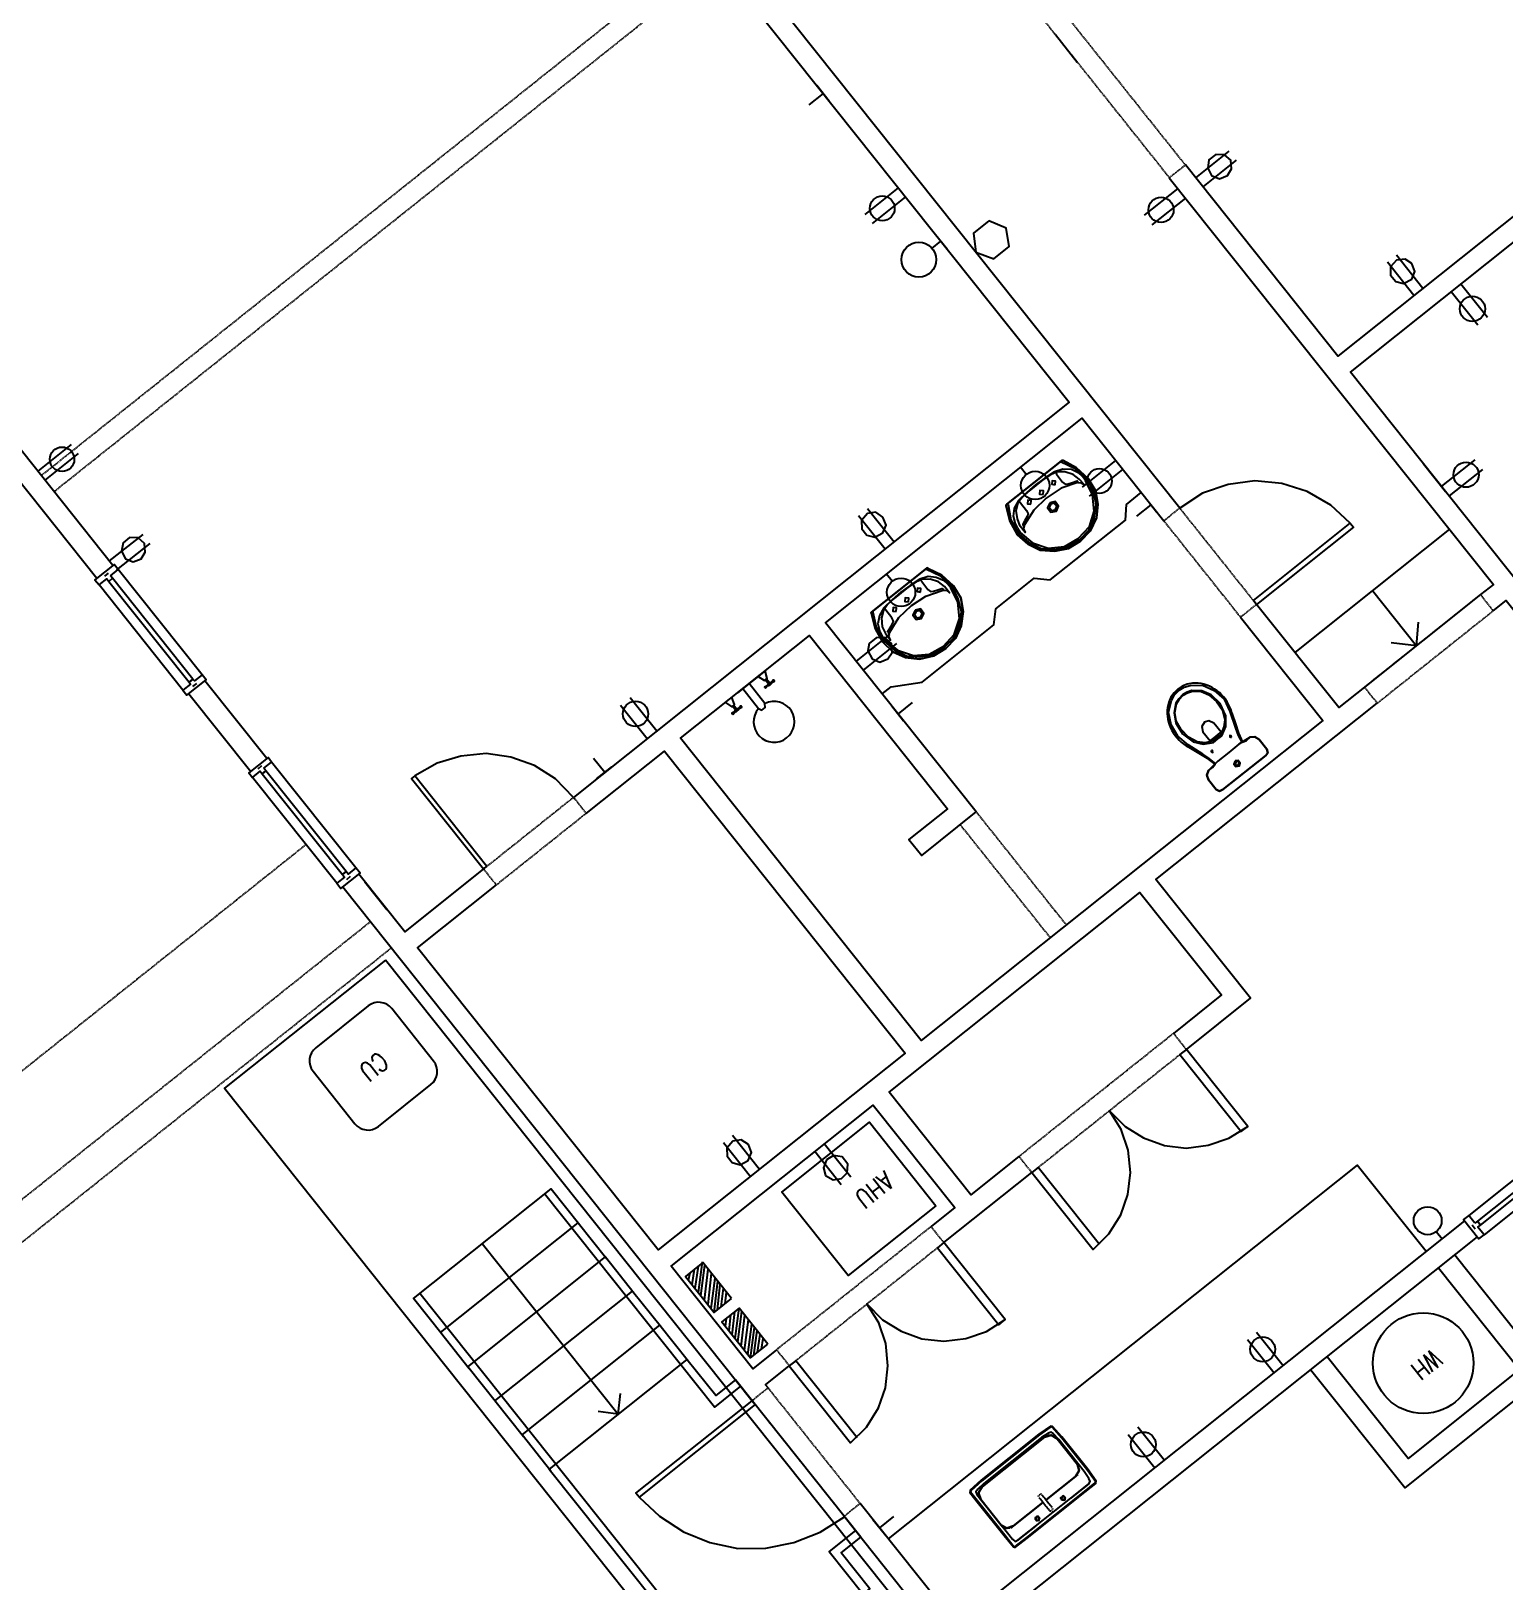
# Model space of a CAD drawing. Header units: inches. Extents: x -625442 to 34963, y -27993 to 66986.
# Drawn here: x -26050 to -25698.6, y 28478.1 to 28847.8 of the extents above; entities that cross this region are included whole.
import ezdxf

# ---------------------------------------------------------------- set-up
doc = ezdxf.new("R2010")
doc.units = ezdxf.units.IN
doc.header["$LTSCALE"] = 0.5
doc.header["$MEASUREMENT"] = 0
doc.linetypes.add('HIDDEN2', pattern=[0.1875, 0.125, -0.0625])
for name, color, linetype in [('0-TEXT', 30, 'Continuous'), ('A-ANNO-TEXT', 30, 'Continuous'), ('P-ABOVE', 201, 'HIDDEN2'), ('P-BELOW-LIGHT', 143, 'Continuous'), ('P-BELOW-MED', 145, 'Continuous'), ('P-CASEWORK', 140, 'Continuous'), ('P-DOOR', 51, 'Continuous'), ('P-FIXTURE', 63, 'Continuous'), ('P-RAILING', 60, 'Continuous'), ('P-WALL', 90, 'Continuous'), ('P-WINDOW', 213, 'Continuous')]:
    doc.layers.add(name, color=color, linetype=linetype)
doc.styles.add('sapa notes', font='romans.shx', dxfattribs={"width": 0.8})

msp = doc.modelspace()

# ---------------------------------------------------------------- linework, layer by layer
at = {"layer": 'A-ANNO-TEXT'}
for points in [[(-25730.00049, 28714.3458), (-25719.51542, 28701.1872), (-25719.01559, 28706.83873)], [(-25719.51542, 28701.1872), (-25725.5638, 28701.87113)], [(-25942.35718, 28558.59743), (-25909.93679, 28517.91034), (-25909.37722, 28522.85902)], [(-25909.93679, 28517.91034), (-25914.73246, 28518.59184)]]:
    msp.add_lwpolyline(points, dxfattribs=at)
at = {"layer": 'P-ABOVE'}
for p, q in [((-25969.00538, 28635.36677), (-26363.17347, 28321.28474)), ((-25964.01995, 28629.11014), (-26358.18804, 28315.02811))]:
    msp.add_line(p, q, dxfattribs=at)
for points in [[(-25889.01114, 28868.06635), (-26047.52633, 28741.75787)], [(-25885.96315, 28864.24118), (-26044.47835, 28737.93269)], [(-25824.51503, 28661.54844), (-25803.05722, 28634.61922)], [(-25828.3402, 28658.50045), (-25806.88239, 28631.57123)], [(-25823.56734, 28465.68169), (-25743.80048, 28365.57551), (-26144.2252, 28046.50806), (-26378.12976, 28340.05465), (-25984.42069, 28653.77092)]]:
    msp.add_lwpolyline(points, dxfattribs=at)
for points in [[(-25811.36972, 28854.1358), (-25778.45148, 28812.82393), (-25774.62631, 28815.87191), (-25807.54454, 28857.18379)], [(-25757.65829, 28711.06907), (-25775.94619, 28734.02011), (-25779.77137, 28730.97213), (-25761.48346, 28708.02109)], [(-25704.21473, 28713.37914), (-25731.90899, 28691.31173), (-25728.861, 28687.48656), (-25701.16675, 28709.55397)], [(-25920.60082, 28665.03473), (-25917.55284, 28661.20955), (-25938.97381, 28644.14084), (-25942.02179, 28647.96601)], [(-25814.31666, 28579.36875), (-25811.26868, 28575.54357), (-25774.39401, 28604.92614), (-25777.44199, 28608.75132)], [(-25872.15329, 28533.28322), (-25869.1053, 28529.45804), (-25832.23063, 28558.84062), (-25835.27862, 28562.66579)], [(-25877.98214, 28521.13401), (-25856.03665, 28493.59276), (-25852.21147, 28496.64074), (-25874.15696, 28524.18199)]]:
    msp.add_lwpolyline(points, close=True, dxfattribs=at)
at = {"layer": 'P-BELOW-LIGHT'}
for points in [[(-25805.63951, 28846.94448), (-25800.39697, 28840.36518)], [(-25864.33583, 28830.19253), (-25860.96968, 28832.87475)], [(-25862.55463, 28834.86384), (-25859.62857, 28831.19168)], [(-25764.23156, 28819.15158), (-25772.18792, 28812.81178)], [(-25762.52469, 28817.00949), (-25770.48105, 28810.66968)], [(-25851.00389, 28804.04293), (-25843.04753, 28810.38273)], [(-25784.33521, 28803.883), (-25776.37885, 28810.22281)], [(-25849.29702, 28801.90083), (-25841.34066, 28808.24064)], [(-25782.50642, 28801.5879), (-25774.55006, 28807.92771)], [(-25834.51317, 28799.67225), (-25831.46519, 28795.84707)], [(-25835.07032, 28795.97629), (-25832.92822, 28797.68316)], [(-25724.28422, 28794.44748), (-25717.94441, 28786.49112)], [(-25726.42631, 28792.74061), (-25720.08651, 28784.78425)], [(-25702.58934, 28779.46444), (-25708.92915, 28787.42081)], [(-25704.88445, 28777.63565), (-25711.22426, 28785.59201)], [(-26040.42341, 28749.16872), (-26048.37977, 28742.82892)], [(-26038.71654, 28747.02663), (-26046.6729, 28740.68682)], [(-25812.62602, 28742.0659), (-25813.96714, 28743.74898)], [(-25799.18815, 28739.01497), (-25791.23179, 28745.35478)], [(-25797.48128, 28736.87288), (-25789.52492, 28743.21269)], [(-25717.81187, 28744.57068), (-25712.56934, 28737.99138)], [(-25705.58834, 28745.55524), (-25713.5447, 28739.21544)], [(-25703.75954, 28743.26014), (-25711.71591, 28736.92033)], [(-25784.4043, 28736.78639), (-25781.47824, 28733.11423)], [(-25852.57926, 28732.24391), (-25846.23945, 28724.28755)], [(-25850.43716, 28733.95078), (-25844.09735, 28725.99442)], [(-25786.18551, 28732.11508), (-25782.81935, 28734.7973)], [(-26023.35469, 28727.74775), (-26031.31105, 28721.40794)], [(-26021.64782, 28725.60565), (-26029.60418, 28719.26585)], [(-26032.41805, 28717.77416), (-26031.50001, 28718.50567)], [(-26009.18147, 28694.26354), (-26011.01755, 28692.80051), (-26011.38331, 28693.25953), (-26012.30135, 28692.52801), (-26011.93559, 28692.06899), (-26013.77168, 28690.60596), (-26012.79632, 28689.3819), (-26008.20611, 28693.03948), (-26009.18147, 28694.26354), (-26029.17625, 28719.35668)], [(-25844.60447, 28716.58475), (-25845.94559, 28718.26783)], [(-26013.77168, 28690.60596), (-26033.76646, 28715.6991)], [(-25845.20972, 28703.84488), (-25853.16608, 28697.50507)], [(-25845.54439, 28704.57882), (-25845.45356, 28704.15089), (-25845.30055, 28704.27281)], [(-25843.50285, 28701.70278), (-25851.45921, 28695.36297)], [(-26010.52988, 28692.18848), (-26011.44792, 28691.45696)], [(-25907.04973, 28688.84061), (-25900.70992, 28680.88425)], [(-25839.80254, 28687.64073), (-25843.16869, 28684.9585)], [(-25909.34483, 28687.01182), (-25903.00502, 28679.05546)], [(-25844.75365, 28686.94759), (-25841.82758, 28683.27542)], [(-25995.84224, 28671.87207), (-25994.92419, 28672.60359)], [(-25972.48373, 28648.20845), (-25974.31982, 28646.74542), (-25974.8075, 28647.35744), (-25975.72554, 28646.62593), (-25975.23786, 28646.0139), (-25977.07394, 28644.55087), (-25976.09859, 28643.32681), (-25971.50838, 28646.98439), (-25972.48373, 28648.20845), (-25992.60043, 28673.45459)], [(-25915.78571, 28674.37493), (-25913.10348, 28671.00878)], [(-25977.07394, 28644.55087), (-25997.19064, 28669.79701)], [(-25915.09257, 28669.42383), (-25911.42041, 28672.34989)], [(-25973.83214, 28646.13339), (-25974.75018, 28645.40187)], [(-25970.35136, 28644.90447), (-25965.10883, 28638.32517)], [(-25669.55138, 28595.15928), (-25668.08835, 28593.32319), (-25668.70038, 28592.83552), (-25667.96886, 28591.91747), (-25667.35683, 28592.40515), (-25665.8938, 28590.56907), (-25664.82275, 28591.4225), (-25668.48033, 28596.01271), (-25669.55138, 28595.15928), (-25707.03808, 28565.28903)], [(-25665.8938, 28590.56907), (-25703.3805, 28560.69882)], [(-25882.65626, 28584.45112), (-25876.19454, 28576.34175)], [(-25884.79836, 28582.74424), (-25878.33663, 28574.63488)], [(-25856.70828, 28572.60689), (-25863.04809, 28580.56325)], [(-25854.41318, 28574.43568), (-25860.75299, 28582.39205)], [(-25705.45556, 28562.04722), (-25706.18708, 28562.96527)], [(-25714.71465, 28561.42356), (-25713.37354, 28559.74048)], [(-25890.79531, 28546.94651), (-25889.83403, 28554.21651)], [(-25893.11178, 28549.85364), (-25892.77225, 28551.62512)], [(-25892.25835, 28548.78259), (-25891.7012, 28552.47855)], [(-25891.52683, 28547.86455), (-25890.78316, 28553.21007)], [(-25890.18572, 28546.18147), (-25889.22443, 28553.45148)], [(-25889.33228, 28545.11043), (-25888.49292, 28552.53344)], [(-25888.47885, 28544.03938), (-25887.63948, 28551.46239)], [(-25887.74733, 28543.12133), (-25886.78605, 28550.39134)], [(-25887.01581, 28542.20329), (-25886.17645, 28549.6263)], [(-25886.25078, 28542.81289), (-25885.56685, 28548.86127)], [(-25885.33274, 28543.54441), (-25884.83534, 28547.94323)], [(-25884.4147, 28544.27592), (-25884.10382, 28547.02519)], [(-25882.01712, 28535.93001), (-25881.05583, 28543.20001)], [(-25884.33359, 28538.83714), (-25884.11597, 28540.76162)], [(-25883.48015, 28537.76609), (-25883.04493, 28541.61506)], [(-25882.74863, 28536.84805), (-25882.12688, 28542.34658)], [(-25881.40752, 28535.16497), (-25880.44624, 28542.43498)], [(-25880.55409, 28534.09393), (-25879.71472, 28541.51694)], [(-25879.82257, 28533.17588), (-25878.86129, 28540.44589)], [(-25878.96913, 28532.10483), (-25878.00785, 28539.37484)], [(-25878.35954, 28531.3398), (-25877.39825, 28538.6098)], [(-25877.5945, 28531.9494), (-25876.78866, 28537.84477)], [(-25876.67646, 28532.68091), (-25876.05714, 28536.92673)], [(-25875.75842, 28533.41243), (-25875.32562, 28536.00869)], [(-25759.80117, 28535.75396), (-25753.46136, 28527.7976)], [(-25757.65907, 28537.46083), (-25751.31926, 28529.50447)], [(-25785.96536, 28514.90575), (-25779.62555, 28506.94938)], [(-25788.26046, 28513.07696), (-25781.92065, 28505.12059)], [(-25849.16349, 28492.81557), (-25846.11551, 28488.9904)], [(-25844.21239, 28493.50871), (-25847.57854, 28490.82648)]]:
    msp.add_lwpolyline(points, dxfattribs=at)
for points in [[(-25764.60947, 28813.34704), (-25763.59817, 28814.90334), (-25763.7774, 28817.01192), (-25765.30261, 28818.29815), (-25767.3801, 28818.39384), (-25769.06318, 28817.05273), (-25769.28079, 28815.12824), (-25768.36761, 28813.35434), (-25766.5053, 28812.58687)], [(-25821.52217, 28802.51912), (-25825.19433, 28799.59306), (-25824.59203, 28795.06988), (-25820.31756, 28793.47278), (-25816.64539, 28796.39884), (-25817.4007, 28800.8001)], [(-25720.62177, 28792.3627), (-25722.17807, 28793.374), (-25724.28665, 28793.19477), (-25725.72588, 28791.54764), (-25725.66857, 28789.59207), (-25724.44938, 28788.062), (-25722.55598, 28787.56946), (-25720.62907, 28788.60456), (-25719.8616, 28790.46687)], [(-25846.77471, 28731.866), (-25848.45293, 28733.03031), (-25850.43959, 28732.69807), (-25851.87883, 28731.05094), (-25851.82151, 28729.09537), (-25850.60232, 28727.5653), (-25848.70892, 28727.07276), (-25846.78201, 28728.10786), (-25846.01454, 28729.97017)], [(-26023.7326, 28721.94321), (-26022.7213, 28723.49951), (-26022.90053, 28725.60808), (-26024.42574, 28726.89432), (-26026.50323, 28726.99001), (-26028.0333, 28725.77082), (-26028.40392, 28723.72441), (-26027.49074, 28721.9505), (-26025.62843, 28721.18304)], [(-26031.01233, 28717.89365), (-26029.17625, 28719.35668), (-26030.1516, 28720.58073), (-26034.74181, 28716.92315), (-26033.76646, 28715.6991), (-26031.93037, 28717.16213), (-26031.4427, 28716.5501), (-26030.52465, 28717.28162)], [(-25845.58764, 28698.04034), (-25844.57633, 28699.59663), (-25844.75556, 28701.70521), (-25846.40269, 28703.14445), (-25848.35826, 28703.08714), (-25850.04134, 28701.74602), (-25850.38087, 28699.97454), (-25849.34577, 28698.04763), (-25847.48346, 28697.28016)], [(-25994.43652, 28671.99156), (-25992.60043, 28673.45459), (-25993.45387, 28674.52564), (-25998.04408, 28670.86806), (-25997.19064, 28669.79701), (-25995.35456, 28671.26005), (-25994.86688, 28670.64802), (-25993.94884, 28671.37953)], [(-25965.4692, 28626.21804), (-26003.84137, 28595.64223), (-25816.25822, 28360.22827), (-25777.88605, 28390.80408)], [(-25878.8719, 28582.21333), (-25880.55011, 28583.37764), (-25882.53677, 28583.0454), (-25883.97601, 28581.39827), (-25883.9187, 28579.4427), (-25882.6995, 28577.91263), (-25880.80611, 28577.42009), (-25878.87919, 28578.45519), (-25878.11173, 28580.3175)], [(-25860.49265, 28574.84468), (-25858.66143, 28573.80229), (-25856.67477, 28574.13453), (-25855.26662, 28575.50673), (-25855.17092, 28577.58422), (-25856.51204, 28579.2673), (-25858.55844, 28579.63792), (-25860.21043, 28578.57173), (-25860.97789, 28576.70942)], [(-25705.57505, 28563.45294), (-25707.03808, 28565.28903), (-25708.26214, 28564.31367), (-25704.60456, 28559.72346), (-25703.3805, 28560.69882), (-25704.84353, 28562.5349), (-25704.2315, 28563.02258), (-25704.96302, 28563.94062)], [(-25882.88463, 28545.49512), (-25889.71211, 28554.06351), (-25893.8433, 28550.77168), (-25887.01581, 28542.20329)], [(-25874.22835, 28534.63162), (-25881.05583, 28543.20001), (-25885.18702, 28539.90819), (-25878.35954, 28531.3398)]]:
    msp.add_lwpolyline(points, close=True, dxfattribs=at)
msp.add_lwpolyline([(-25969.55093, 28615.29377), (-25982.0642, 28605.32291, 0.414213562), (-25982.6998, 28599.70188), (-25972.72895, 28587.18861, 0.414213562), (-25967.10791, 28586.55301), (-25954.59464, 28596.52386, 0.414213562), (-25953.95904, 28602.1449), (-25963.92989, 28614.65817, 0.414213562)], format="xyb", close=True, dxfattribs=at)
for centre, radius in [((-25846.9293, 28805.51032), 2.95672), ((-25780.43042, 28805.15345), 3.00568), ((-25838.20691, 28793.28049), 4.15051), ((-25706.15489, 28781.54045), 3.00568), ((-26042.59363, 28745.66414), 2.91586), ((-25810.45295, 28739.42825), 3.3833), ((-25795.11356, 28740.48237), 2.95672), ((-25707.66434, 28741.9897), 3.00568), ((-25842.4314, 28713.9471), 3.3833), ((-25905.77928, 28684.93582), 3.00568), ((-25716.82411, 28564.06274), 3.3314), ((-25756.19168, 28533.38624), 2.95672), ((-25784.65097, 28510.70924), 2.95672)]:
    msp.add_circle(centre, radius, dxfattribs=at)
at = {"layer": 'P-BELOW-MED'}
for points in [[(-25711.63966, 28728.97612), (-25748.51433, 28699.59355)], [(-25704.21473, 28713.37914), (-25731.90899, 28691.31173)], [(-25951.92589, 28536.90781), (-25958.78085, 28545.51068), (-25925.93351, 28571.68419), (-25919.07855, 28563.08131)], [(-25945.44181, 28528.77039), (-25952.29678, 28537.37326), (-25919.44944, 28563.54677), (-25912.59447, 28554.94389)], [(-25938.95773, 28520.63297), (-25945.8127, 28529.23585), (-25912.96536, 28555.40935), (-25906.11039, 28546.80647)], [(-25932.47365, 28512.49555), (-25939.32862, 28521.09843), (-25906.48128, 28547.27193), (-25899.62631, 28538.66906)], [(-25925.98958, 28504.35814), (-25932.84454, 28512.96101), (-25899.9972, 28539.13451), (-25893.14224, 28530.53164)]]:
    msp.add_lwpolyline(points, dxfattribs=at)
msp.add_lwpolyline([(-25881.96568, 28526.13329), (-25886.65816, 28522.39422), (-25893.51312, 28530.99709), (-25926.36046, 28504.82359), (-25882.73796, 28450.07802), (-25849.89062, 28476.25153), (-25856.74558, 28484.8544), (-25852.05311, 28488.59347)], close=True, dxfattribs=at)
at = {"layer": 'P-CASEWORK'}
for points in [[(-25846.9482, 28689.70172), (-25844.8061, 28691.40859), (-25837.4404, 28692.52479), (-25820.30362, 28706.17977), (-25819.8684, 28710.02873), (-25810.68798, 28717.3439), (-25806.83901, 28716.90867), (-25788.9372, 28731.17324), (-25788.65498, 28734.90029), (-25785.13582, 28737.70444)], [(-25717.19872, 28556.69249), (-25733.65783, 28577.34843), (-25845.50591, 28488.22536)]]:
    msp.add_lwpolyline(points, dxfattribs=at)
at = {"layer": 'P-DOOR'}
for points in [[(-25735.28575, 28730.39694), (-25739.95221, 28734.68357), (-25745.56779, 28737.96375), (-25751.61374, 28739.90039), (-25758.09005, 28740.49348), (-25764.44688, 28739.68086), (-25770.53121, 28737.58443), (-25775.94619, 28734.02011)], [(-25920.60082, 28665.03473), (-25924.83934, 28669.41219), (-25929.90508, 28672.63019), (-25935.52309, 28674.65766), (-25941.41846, 28675.46351), (-25947.46927, 28674.89472), (-25953.09458, 28673.16406), (-25958.44739, 28670.14959)], [(-25795.10828, 28558.40193), (-25809.73861, 28576.76277), (-25811.26868, 28575.54357), (-25796.63835, 28557.18274), (-25792.87292, 28560.93358), (-25789.99202, 28565.48055), (-25788.33274, 28570.30487), (-25787.74207, 28575.52847), (-25788.25111, 28580.87642), (-25789.92204, 28585.79887), (-25792.75484, 28590.29582), (-25789.00399, 28586.53039), (-25784.57895, 28583.80249), (-25779.6327, 28581.9902), (-25774.4091, 28581.39954), (-25769.18307, 28582.06159), (-25764.26063, 28583.73251), (-25759.76368, 28586.56531)], [(-25852.94491, 28512.3164), (-25867.57523, 28530.67724), (-25869.1053, 28529.45804), (-25854.47498, 28511.09721), (-25850.70955, 28514.84806), (-25847.82864, 28519.39502), (-25846.16936, 28524.21935), (-25845.5787, 28529.44295), (-25846.08774, 28534.7909), (-25847.75866, 28539.71334), (-25850.59146, 28544.21029), (-25846.84062, 28540.44486), (-25842.41557, 28537.71696), (-25837.46933, 28535.90467), (-25832.24573, 28535.31401), (-25827.0197, 28535.97606), (-25822.09725, 28537.64698), (-25817.6003, 28540.47978)], [(-25904.94488, 28498.14856), (-25900.03458, 28493.55592), (-25894.32817, 28489.8478), (-25888.06947, 28487.33022), (-25881.41149, 28485.88126), (-25874.72, 28485.95994), (-25868.02607, 28487.29133), (-25861.75765, 28489.7846), (-25855.91473, 28493.43975)]]:
    msp.add_lwpolyline(points, dxfattribs=at)
for points in [[(-25758.3898, 28711.98711), (-25735.28575, 28730.39694), (-25734.55424, 28729.4789), (-25757.65829, 28711.06907)], [(-25941.25676, 28648.57561), (-25958.44739, 28670.14959), (-25959.21243, 28669.53999), (-25942.02179, 28647.96601)], [(-25775.92408, 28603.70695), (-25761.29375, 28585.34612), (-25759.76368, 28586.56531), (-25774.39401, 28604.92614)], [(-25833.7607, 28557.62142), (-25819.13037, 28539.26059), (-25817.6003, 28540.47978), (-25832.23063, 28558.84062)], [(-25877.25062, 28520.21597), (-25904.94488, 28498.14856), (-25905.67639, 28499.0666), (-25877.98214, 28521.13401)]]:
    msp.add_lwpolyline(points, close=True, dxfattribs=at)
at = {"layer": 'P-FIXTURE'}
for points in [[(-25817.37653, 28734.52827), (-25817.34544, 28734.80319), (-25817.19244, 28734.92511), (-25817.34544, 28734.80319), (-25817.37653, 28734.52827), (-25816.52796, 28730.95179), (-25814.67051, 28727.6789), (-25812.13886, 28725.44354), (-25809.23902, 28724.00187), (-25805.7869, 28723.75074), (-25802.51644, 28724.35548), (-25799.67148, 28726.12209), (-25797.3142, 28728.50074), (-25795.84145, 28731.6755), (-25795.46839, 28734.97462), (-25796.07313, 28738.24508), (-25797.83975, 28741.09003), (-25800.61523, 28743.63141), (-25803.75891, 28745.37909), (-25804.03384, 28745.41018), (-25804.18685, 28745.28826), (-25804.03384, 28745.41018), (-25803.75891, 28745.37909), (-25800.61523, 28743.63141), (-25797.83975, 28741.09003), (-25796.07313, 28738.24508), (-25795.46839, 28734.97462), (-25795.84145, 28731.6755), (-25797.3142, 28728.50074), (-25799.67148, 28726.12209), (-25802.51644, 28724.35548), (-25805.7869, 28723.75074), (-25809.23902, 28724.00187), (-25812.13886, 28725.44354), (-25814.67051, 28727.6789), (-25816.52796, 28730.95179)], [(-25800.15916, 28726.73412), (-25797.46478, 28729.63153), (-25796.35778, 28733.26532), (-25796.74733, 28737.20755), (-25798.45177, 28740.60236), (-25799.18329, 28741.5204), (-25800.06781, 28742.31652), (-25801.77711, 28743.20591), (-25803.85461, 28743.3016), (-25805.87235, 28742.69443), (-25808.13637, 28741.14057), (-25810.40039, 28739.5867), (-25812.42056, 28737.72683), (-25814.44074, 28735.86695), (-25815.48313, 28734.03573), (-25815.70075, 28732.11124), (-25815.2155, 28730.2465), (-25814.63699, 28729.20654), (-25814.05848, 28728.16658), (-25811.12999, 28725.74713), (-25807.37428, 28724.48712), (-25803.43205, 28724.87667)], [(-25805.66446, 28739.60807), (-25805.5712, 28740.43285), (-25806.39598, 28740.52611), (-25806.48924, 28739.70133)], [(-25811.47873, 28734.97513), (-25811.38546, 28735.79991), (-25812.21024, 28735.89317), (-25812.30351, 28735.06839)], [(-25808.5716, 28737.2916), (-25808.47833, 28738.11638), (-25809.30311, 28738.20964), (-25809.39637, 28737.38486)], [(-25806.98664, 28735.30251), (-25807.53893, 28734.11197), (-25806.68549, 28733.04092), (-25805.40169, 28733.31342), (-25804.84941, 28734.50396), (-25805.70284, 28735.57501)], [(-25806.7428, 28734.9965), (-25807.11099, 28734.2028), (-25806.5014, 28733.43777), (-25805.64553, 28733.61943), (-25805.27734, 28734.41312), (-25805.88694, 28735.17816)], [(-25849.50799, 28708.92519), (-25849.62991, 28709.0782), (-25849.4769, 28709.20012), (-25849.62991, 28709.0782), (-25849.50799, 28708.92519), (-25848.65941, 28705.34872), (-25846.80197, 28702.07583), (-25844.42332, 28699.71855), (-25841.37048, 28698.3988), (-25838.07136, 28698.02575), (-25834.6479, 28698.75241), (-25831.80294, 28700.51902), (-25829.44566, 28702.89767), (-25828.12591, 28705.95051), (-25827.59985, 28709.37155), (-25828.20459, 28712.64201), (-25829.9712, 28715.48696), (-25832.74669, 28718.02834), (-25836.04338, 28719.6541), (-25836.1653, 28719.80711), (-25836.3183, 28719.68519), (-25836.1653, 28719.80711), (-25836.04338, 28719.6541), (-25832.74669, 28718.02834), (-25829.9712, 28715.48696), (-25828.20459, 28712.64201), (-25827.59985, 28709.37155), (-25828.12591, 28705.95051), (-25829.44566, 28702.89767), (-25831.80294, 28700.51902), (-25834.6479, 28698.75241), (-25838.07136, 28698.02575), (-25841.37048, 28698.3988), (-25844.42332, 28699.71855), (-25846.80197, 28702.07583), (-25848.65941, 28705.34872)], [(-25832.29062, 28701.13105), (-25829.74924, 28703.90654), (-25828.48924, 28707.66224), (-25828.87879, 28711.60448), (-25830.58323, 28714.99929), (-25831.31475, 28715.91733), (-25832.19927, 28716.71345), (-25834.06158, 28717.48092), (-25835.98606, 28717.69853), (-25838.00381, 28717.09136), (-25840.26783, 28715.5375), (-25842.53184, 28713.98363), (-25844.55202, 28712.12375), (-25846.5722, 28710.26388), (-25847.61459, 28708.43265), (-25847.98521, 28706.38625), (-25847.49997, 28704.52151), (-25846.92146, 28703.48155), (-25846.18994, 28702.56351), (-25843.26144, 28700.14405), (-25839.50574, 28698.88405), (-25835.71651, 28699.15168)], [(-25837.79592, 28714.005), (-25837.70266, 28714.82978), (-25838.52744, 28714.92304), (-25838.6207, 28714.09826)], [(-25843.61019, 28709.37206), (-25843.51692, 28710.19684), (-25844.3417, 28710.2901), (-25844.43496, 28709.46532)], [(-25840.70305, 28711.68853), (-25840.60979, 28712.51331), (-25841.43457, 28712.60657), (-25841.52783, 28711.78179)], [(-25839.1181, 28709.69944), (-25839.67039, 28708.5089), (-25838.81695, 28707.43785), (-25837.53315, 28707.71035), (-25836.98087, 28708.90089), (-25837.8343, 28709.97193)], [(-25838.87426, 28709.39342), (-25839.24245, 28708.59973), (-25838.63286, 28707.8347), (-25837.77699, 28708.01636), (-25837.4088, 28708.81005), (-25838.0184, 28709.57509)], [(-25874.78036, 28691.03899), (-25874.13725, 28691.8016), (-25875.0242, 28691.34501)], [(-25873.95315, 28692.19844), (-25874.25916, 28691.9546), (-25874.01533, 28691.64859), (-25873.70931, 28691.89243), (-25873.4033, 28692.13627), (-25873.64714, 28692.44228)], [(-25873.52522, 28692.28927), (-25872.63826, 28692.74586), (-25872.8821, 28693.05188)], [(-25764.98177, 28684.47069), (-25766.32045, 28687.40647), (-25768.45526, 28689.45774), (-25770.71441, 28690.4093), (-25773.06683, 28690.53608), (-25774.22871, 28690.11058), (-25775.26867, 28689.53207), (-25776.2178, 28688.52563), (-25776.892, 28687.4881), (-25777.29371, 28685.16677), (-25776.87064, 28682.75217), (-25775.34786, 28680.21323), (-25772.78512, 28678.2528), (-25770.34187, 28677.69808), (-25767.92728, 28678.12115), (-25767.46826, 28678.48691), (-25766.85623, 28678.97459), (-25766.39721, 28679.34035), (-25765.93819, 28679.70611), (-25764.98663, 28681.96526)], [(-25882.58371, 28684.8211), (-25881.9406, 28685.58371), (-25882.82755, 28685.12712)], [(-25881.7565, 28685.98055), (-25882.06252, 28685.73672), (-25881.81868, 28685.4307), (-25881.51267, 28685.67454), (-25881.20665, 28685.91838), (-25881.45049, 28686.22439)], [(-25881.32857, 28686.07139), (-25880.44162, 28686.52798), (-25880.68546, 28686.83399)], [(-25768.41982, 28676.22776), (-25768.45091, 28675.95283), (-25768.05406, 28675.76874), (-25768.14489, 28676.19667)], [(-25763.61686, 28679.3044), (-25763.70769, 28679.73233), (-25763.98262, 28679.76342), (-25764.01371, 28679.48849)], [(-25755.15875, 28676.53812), (-25754.97709, 28675.68225), (-25755.46719, 28675.04157), (-25754.97709, 28675.68225)], [(-25762.71097, 28673.77235), (-25763.07916, 28672.97866), (-25762.59148, 28672.36664), (-25761.73562, 28672.5483), (-25761.52044, 28673.22007), (-25762.00811, 28673.8321)], [(-25765.71866, 28666.87297), (-25766.45261, 28666.5383), (-25767.2463, 28666.90649), (-25766.45261, 28666.5383)], [(-25834.11721, 28567.6201), (-25855.03132, 28550.95526), (-25870.91006, 28570.88284), (-25849.99595, 28587.54767)], [(-25824.4031, 28498.78667), (-25823.18391, 28497.25661), (-25817.08794, 28489.60626), (-25815.86875, 28488.07619), (-25815.22806, 28487.58608), (-25814.49412, 28487.92075), (-25810.36293, 28491.21257), (-25812.96405, 28489.13994), (-25814.49412, 28487.92075), (-25810.36293, 28491.21257), (-25801.94755, 28497.91814), (-25797.66335, 28501.33188), (-25799.19342, 28500.11269), (-25801.94755, 28497.91814), (-25797.66335, 28501.33188), (-25797.32625, 28501.85065), (-25797.66092, 28502.5846), (-25798.72711, 28504.23658), (-25804.82308, 28511.88693), (-25806.19528, 28513.29508), (-25806.71404, 28513.63218), (-25807.29498, 28513.41943), (-25808.94697, 28512.35324), (-25822.7176, 28501.3805), (-25824.12575, 28500.0083), (-25824.61586, 28499.36761)], [(-25803.32218, 28498.07358), (-25803.35327, 28497.79865), (-25803.38435, 28497.52373), (-25803.81229, 28497.43289), (-25804.08721, 28497.46398), (-25804.20913, 28497.61699), (-25804.33105, 28497.77), (-25804.29996, 28498.04492), (-25804.33105, 28497.77), (-25804.20913, 28497.61699), (-25804.08721, 28497.46398), (-25803.81229, 28497.43289), (-25803.38435, 28497.52373), (-25803.35327, 28497.79865), (-25803.32218, 28498.07358), (-25803.35327, 28497.79865)], [(-25804.20913, 28497.61699), (-25804.33105, 28497.77), (-25804.29996, 28498.04492), (-25804.33105, 28497.77)], [(-25803.4441, 28498.22659), (-25803.99395, 28498.28876), (-25804.20913, 28497.61699), (-25803.38435, 28497.52373)], [(-25803.81229, 28497.43289), (-25804.08721, 28497.46398)], [(-25803.99395, 28498.28876), (-25803.84094, 28498.41068), (-25803.4441, 28498.22659), (-25803.84094, 28498.41068)], [(-25803.99395, 28498.28876), (-25803.84094, 28498.41068), (-25803.4441, 28498.22659), (-25803.84094, 28498.41068)], [(-25803.38435, 28497.52373), (-25803.53736, 28497.40181)], [(-25810.32941, 28492.74021), (-25809.93256, 28492.55612), (-25809.47354, 28492.92188), (-25809.44246, 28493.1968), (-25809.56437, 28493.34981), (-25809.68629, 28493.50282), (-25809.96122, 28493.5339), (-25810.11423, 28493.41198), (-25810.42024, 28493.16815), (-25810.45133, 28492.89322)], [(-25810.32941, 28492.74021), (-25809.93256, 28492.55612), (-25809.47354, 28492.92188), (-25809.44246, 28493.1968), (-25809.56437, 28493.34981), (-25809.68629, 28493.50282), (-25809.96122, 28493.5339), (-25810.11423, 28493.41198), (-25810.42024, 28493.16815), (-25810.45133, 28492.89322)], [(-25810.32941, 28492.74021), (-25810.45133, 28492.89322)], [(-25810.42024, 28493.16815), (-25810.26723, 28493.29007)], [(-25810.32941, 28492.74021), (-25809.50463, 28492.64695), (-25809.56437, 28493.34981), (-25810.11423, 28493.41198)], [(-25809.93256, 28492.55612), (-25810.20749, 28492.58721)], [(-25810.11423, 28493.41198), (-25809.96122, 28493.5339)], [(-25809.50463, 28492.64695), (-25809.65764, 28492.52503)], [(-25809.44246, 28493.1968), (-25809.47354, 28492.92188)]]:
    msp.add_lwpolyline(points, close=True, dxfattribs=at)
for points in [[(-25817.19244, 28734.92511), (-25804.18685, 28745.28826), (-25817.19244, 28734.92511)], [(-25816.88642, 28735.16895), (-25817.03943, 28735.04703), (-25816.91751, 28734.89402), (-25816.22194, 28731.19563), (-25814.3645, 28727.92274), (-25811.95476, 28725.84039), (-25809.05492, 28724.39872), (-25805.87773, 28724.17868), (-25802.60727, 28724.78341), (-25799.91532, 28726.42811), (-25797.55804, 28728.80675), (-25796.3913, 28731.73768), (-25795.89633, 28734.88379), (-25796.50106, 28738.15425), (-25798.14576, 28740.8462), (-25800.92125, 28743.38757), (-25804.21793, 28745.01333), (-25804.49286, 28745.04442), (-25804.64587, 28744.9225)], [(-25800.31651, 28740.11711), (-25799.49173, 28740.02385), (-25798.57612, 28739.50265), (-25799.94832, 28740.9108), (-25801.35161, 28742.04403), (-25803.36693, 28742.68957), (-25805.3225, 28742.63226), (-25805.47551, 28742.51034), (-25805.38468, 28742.08241), (-25803.92164, 28740.24632), (-25803.28096, 28739.75621), (-25802.5781, 28739.81596), (-25801.56923, 28740.11954), (-25800.40734, 28740.54504), (-25800.16351, 28740.23903), (-25800.31651, 28740.11711), (-25804.23009, 28738.74977), (-25807.84008, 28736.37356), (-25810.80939, 28733.50724), (-25813.01609, 28729.9978), (-25813.26236, 28729.0511), (-25812.80577, 28728.16415), (-25814.02496, 28729.69422), (-25814.66322, 28731.43704), (-25814.99546, 28733.4237), (-25814.50292, 28735.31709), (-25814.1969, 28735.56093), (-25813.95306, 28735.25492), (-25812.49003, 28733.41884), (-25812.15536, 28732.68489), (-25812.37054, 28732.01312), (-25812.89174, 28731.09751), (-25813.41294, 28730.1819), (-25813.3221, 28729.75396), (-25813.01609, 28729.9978)], [(-25805.3225, 28742.63226), (-25806.05645, 28742.29759), (-25806.79039, 28741.96292), (-25808.59539, 28740.77481), (-25810.27847, 28739.4337), (-25811.96154, 28738.09258), (-25813.36969, 28736.72038), (-25814.01281, 28735.95778), (-25814.50292, 28735.31709)], [(-25849.4769, 28709.20012), (-25836.3183, 28719.68519), (-25849.4769, 28709.20012)], [(-25849.01788, 28709.56588), (-25849.17089, 28709.44396), (-25849.20198, 28709.16903), (-25848.3534, 28705.59256), (-25846.49595, 28702.31967), (-25844.08622, 28700.23732), (-25841.18638, 28698.79565), (-25838.00919, 28698.5756), (-25834.73873, 28699.18034), (-25832.04678, 28700.82504), (-25829.8425, 28703.08176), (-25828.52276, 28706.13461), (-25828.02779, 28709.28072), (-25828.78553, 28712.42926), (-25830.27722, 28715.24312), (-25833.05271, 28717.7845), (-25836.34939, 28719.41026), (-25836.62432, 28719.44135), (-25836.77732, 28719.31943)], [(-25845.6974, 28704.45691), (-25845.0232, 28705.49444), (-25844.502, 28706.41005), (-25844.28682, 28707.08182), (-25844.62149, 28707.81577), (-25846.08452, 28709.65185), (-25846.32836, 28709.95786), (-25846.63438, 28709.71402), (-25847.12691, 28707.82063), (-25846.94768, 28705.71205), (-25846.15642, 28704.09115), (-25844.93723, 28702.56108), (-25845.39382, 28703.44803), (-25845.14755, 28704.39473), (-25842.94084, 28707.90417), (-25839.97154, 28710.77049), (-25836.51455, 28713.02478), (-25832.60098, 28714.39212), (-25831.62319, 28714.42078), (-25830.86059, 28713.77766), (-25832.07978, 28715.30773), (-25833.48307, 28716.44095), (-25835.49839, 28717.0865), (-25837.45396, 28717.02919), (-25837.75997, 28716.78535), (-25837.51613, 28716.47933), (-25836.0531, 28714.64325), (-25835.41242, 28714.15314), (-25834.70956, 28714.21289), (-25833.70068, 28714.51647), (-25832.69181, 28714.82005), (-25832.29496, 28714.63596), (-25832.44797, 28714.51404)], [(-25837.45396, 28717.02919), (-25838.18791, 28716.69452), (-25838.92185, 28716.35985), (-25840.72685, 28715.17174), (-25842.40993, 28713.83063), (-25844.093, 28712.48951), (-25845.65416, 28710.99539), (-25846.14427, 28710.35471), (-25846.63438, 28709.71402)], [(-25876.54698, 28693.88395), (-25874.99068, 28692.87265), (-25874.68467, 28693.11648), (-25874.37865, 28693.36032), (-25874.8639, 28695.22506), (-25881.4432, 28689.98253)], [(-25880.21914, 28690.95788), (-25876.43964, 28686.21467), (-25875.64595, 28685.84648), (-25874.88092, 28686.45608), (-25874.90957, 28687.43386), (-25878.68907, 28692.17708)], [(-25874.83767, 28692.99457), (-25874.10616, 28692.07652), (-25873.95315, 28692.19844)], [(-25873.80014, 28692.32036), (-25874.53166, 28693.2384)], [(-25873.64714, 28692.44228), (-25873.95315, 28692.19844), (-25874.10616, 28692.07652)], [(-25873.70931, 28691.89243), (-25873.95315, 28692.19844), (-25873.70931, 28691.89243)], [(-25767.38715, 28673.04813), (-25768.91236, 28674.33436), (-25770.46865, 28675.34567), (-25773.97809, 28677.55237), (-25776.38782, 28679.63472), (-25778.03252, 28682.32667), (-25778.66834, 28685.3222), (-25777.92953, 28688.1623), (-25777.22424, 28689.47476), (-25776.12211, 28690.60312), (-25774.92914, 28691.30355), (-25773.49233, 28691.69796), (-25770.55897, 28691.78393), (-25767.78105, 28690.49527), (-25765.37132, 28688.41292), (-25764.03264, 28685.47713), (-25762.6653, 28681.56355), (-25762.02705, 28679.82073), (-25761.11387, 28678.04683)], [(-25884.35033, 28687.66606), (-25882.79404, 28686.65476), (-25882.48802, 28686.8986), (-25882.18201, 28687.14243), (-25882.82026, 28688.88526)], [(-25768.59905, 28678.33634), (-25768.72097, 28678.48934), (-25768.10894, 28678.97702), (-25767.34391, 28679.58662), (-25766.73188, 28680.0743), (-25766.11985, 28680.56197), (-25765.99793, 28680.40897), (-25766.15094, 28680.28705), (-25766.33504, 28679.8902), (-25766.64105, 28679.64636), (-25767.10007, 28679.2806), (-25767.55909, 28678.91485), (-25768.01811, 28678.54909), (-25769.88285, 28678.06384), (-25771.80734, 28678.28145), (-25773.91348, 28679.35493), (-25775.65144, 28681.2221), (-25776.80846, 28683.30203), (-25777.1407, 28685.28869), (-25776.77008, 28687.33509), (-25776.09588, 28688.37262), (-25775.14675, 28689.37906), (-25774.10679, 28689.95757), (-25772.94491, 28690.38307), (-25770.86742, 28690.28738), (-25769.00511, 28689.51992), (-25767.23606, 28687.92767), (-25765.80412, 28685.81666), (-25765.22804, 28683.52399), (-25765.41456, 28681.87443), (-25765.99793, 28680.40897)], [(-25882.33501, 28687.02052), (-25881.6035, 28686.10247), (-25881.7565, 28685.98055), (-25881.90951, 28685.85863), (-25882.64103, 28686.77668)], [(-25881.51267, 28685.67454), (-25881.7565, 28685.98055), (-25881.51267, 28685.67454)], [(-25763.51387, 28685.14003), (-25762.69396, 28682.54134), (-25763.51387, 28685.14003)], [(-25760.96086, 28678.16874), (-25761.96487, 28680.37059), (-25762.69396, 28682.54134), (-25761.96487, 28680.37059), (-25760.96086, 28678.16874), (-25760.07391, 28678.62533), (-25759.15586, 28679.35685), (-25758.02507, 28679.50743), (-25756.98754, 28678.83322), (-25758.02507, 28679.50743), (-25759.15586, 28679.35685), (-25761.84781, 28677.71215), (-25764.29592, 28675.76144), (-25766.89704, 28673.68881), (-25769.10132, 28671.43209), (-25769.50059, 28670.36347), (-25769.07509, 28669.20159), (-25769.50059, 28670.36347), (-25769.10132, 28671.43209), (-25768.18327, 28672.16361), (-25767.54016, 28672.92621), (-25769.46221, 28674.39654), (-25771.41535, 28675.59194), (-25769.46221, 28674.39654), (-25767.54016, 28672.92621)], [(-25766.11985, 28680.56197), (-25767.82673, 28682.70407), (-25769.01726, 28683.25635), (-25770.02614, 28682.95277), (-25770.70034, 28681.91524), (-25770.42784, 28680.63144), (-25768.72097, 28678.48934)], [(-25773.76534, 28676.97143), (-25771.41535, 28675.59194), (-25773.76534, 28676.97143)], [(-25756.98754, 28678.83322), (-25755.15875, 28676.53812), (-25756.98754, 28678.83322)], [(-25755.46719, 28675.04157), (-25765.71866, 28666.87297), (-25755.46719, 28675.04157)], [(-25762.01054, 28672.57939), (-25761.76427, 28673.52608), (-25762.58905, 28673.61935), (-25762.68232, 28672.79457), (-25761.85754, 28672.70131)], [(-25767.2463, 28666.90649), (-25769.07509, 28669.20159), (-25767.2463, 28666.90649)], [(-25804.05804, 28512.49653), (-25806.28368, 28514.97573), (-25806.55861, 28515.00681), (-25806.83353, 28515.0379), (-25809.55657, 28513.11828), (-25809.43465, 28512.96527), (-25823.20527, 28501.99253)], [(-25797.96207, 28504.84618), (-25804.05804, 28512.49653), (-25804.08913, 28512.2216), (-25806.43669, 28514.85381), (-25806.71161, 28514.8849), (-25809.43465, 28512.96527)], [(-25809.55657, 28513.11828), (-25823.32719, 28502.14553), (-25823.20527, 28501.99253), (-25825.83748, 28499.64497), (-25825.86857, 28499.37005), (-25823.67402, 28496.61592)], [(-25808.24411, 28512.41299), (-25823.08579, 28500.58681), (-25808.24411, 28512.41299)], [(-25807.51017, 28512.74766), (-25807.9381, 28512.65683), (-25808.24411, 28512.41299), (-25806.6543, 28512.92932), (-25805.21992, 28512.07103), (-25805.46376, 28512.37704), (-25805.86061, 28512.56113)], [(-25805.21992, 28512.07103), (-25806.6543, 28512.92932), (-25808.24411, 28512.41299)], [(-25805.98253, 28512.71414), (-25806.6543, 28512.92932), (-25807.35716, 28512.86958)], [(-25800.34315, 28505.95075), (-25805.21992, 28512.07103), (-25800.34315, 28505.95075)], [(-25798.58382, 28499.34765), (-25795.98271, 28501.42028), (-25795.95162, 28501.69521), (-25795.92053, 28501.97014), (-25797.96207, 28504.84618), (-25798.11508, 28504.72426), (-25804.08913, 28512.2216)], [(-25812.35445, 28488.37491), (-25798.58382, 28499.34765), (-25798.70574, 28499.50066), (-25796.10463, 28501.57329), (-25796.07354, 28501.84822), (-25798.11508, 28504.72426)], [(-25807.84535, 28497.47127), (-25800.80703, 28503.07957), (-25807.84535, 28497.47127)], [(-25800.1304, 28505.36981), (-25800.09931, 28505.64473), (-25800.34315, 28505.95075), (-25799.94873, 28504.51394), (-25800.80703, 28503.07957), (-25800.50102, 28503.3234), (-25800.195, 28503.56724)], [(-25800.80703, 28503.07957), (-25799.94873, 28504.51394), (-25800.34315, 28505.95075)], [(-25800.16391, 28503.84217), (-25799.94873, 28504.51394), (-25800.00848, 28505.2168)], [(-25823.32719, 28502.14553), (-25825.9594, 28499.79798), (-25825.99049, 28499.52305), (-25826.02157, 28499.24813), (-25823.94895, 28496.64701), (-25823.67402, 28496.61592), (-25817.69997, 28489.11858)], [(-25823.76242, 28498.29657), (-25823.67159, 28497.86863), (-25823.42775, 28497.56262), (-25823.94408, 28499.15243), (-25823.08579, 28500.58681), (-25823.3918, 28500.34297), (-25823.57589, 28499.94612)], [(-25823.08579, 28500.58681), (-25823.94408, 28499.15243), (-25823.42775, 28497.56262)], [(-25823.7289, 28499.8242), (-25823.94408, 28499.15243), (-25823.88434, 28498.44957)], [(-25817.85298, 28488.99666), (-25815.65843, 28486.24254), (-25815.3835, 28486.21145), (-25815.10857, 28486.18036), (-25812.35445, 28488.37491), (-25812.47637, 28488.52792), (-25798.70574, 28499.50066)], [(-25809.37056, 28498.7575), (-25809.52356, 28498.63559)], [(-25809.37056, 28498.7575), (-25809.37056, 28498.7575)], [(-25808.94262, 28498.84834), (-25809.21755, 28498.87942)], [(-25806.38232, 28495.63519), (-25806.50424, 28495.7882), (-25806.62616, 28495.9412), (-25806.74807, 28496.09421), (-25806.86999, 28496.24722), (-25806.99191, 28496.40023), (-25807.11383, 28496.55323), (-25807.23575, 28496.70624), (-25807.35767, 28496.85925), (-25807.47959, 28497.01225), (-25807.60151, 28497.16526), (-25807.72343, 28497.31827), (-25807.84535, 28497.47127), (-25807.96727, 28497.62428), (-25808.08919, 28497.77729), (-25808.21111, 28497.93029), (-25808.33303, 28498.0833), (-25808.45495, 28498.23631), (-25808.57687, 28498.38932), (-25808.69878, 28498.54232), (-25808.8207, 28498.69533)], [(-25823.94895, 28496.64701), (-25817.85298, 28488.99666), (-25817.69997, 28489.11858), (-25815.50542, 28486.36446), (-25815.23049, 28486.33337), (-25812.47637, 28488.52792)], [(-25823.42775, 28497.56262), (-25818.55097, 28491.44234), (-25823.42775, 28497.56262)], [(-25815.6487, 28491.25339), (-25808.61038, 28496.86168), (-25815.6487, 28491.25339)], [(-25809.67657, 28498.51367), (-25809.70766, 28498.23874)], [(-25809.58574, 28498.08573), (-25809.46382, 28497.93273), (-25809.3419, 28497.77972), (-25809.21998, 28497.62671), (-25809.09806, 28497.4737), (-25808.97614, 28497.3207), (-25808.85422, 28497.16769), (-25808.7323, 28497.01468), (-25808.61038, 28496.86168), (-25808.48846, 28496.70867), (-25808.36655, 28496.55566), (-25808.24463, 28496.40266), (-25808.12271, 28496.24965), (-25808.00079, 28496.09664), (-25807.87887, 28495.94364), (-25807.75695, 28495.79063), (-25807.63503, 28495.63762), (-25807.51311, 28495.48461), (-25807.39119, 28495.33161), (-25807.26927, 28495.1786), (-25807.14735, 28495.02559)], [(-25806.29148, 28495.20726), (-25806.2604, 28495.48218)], [(-25816.26073, 28490.76571), (-25815.95472, 28491.00955), (-25815.6487, 28491.25339), (-25817.23852, 28490.73705), (-25818.55097, 28491.44234), (-25818.30713, 28491.13633), (-25818.03221, 28491.10524)], [(-25818.55097, 28491.44234), (-25817.23852, 28490.73705), (-25815.6487, 28491.25339)], [(-25807.02543, 28494.87259), (-25806.75051, 28494.8415)], [(-25806.47558, 28494.81041), (-25806.32257, 28494.93233)], [(-25806.32257, 28494.93233), (-25806.32257, 28494.93233)], [(-25817.91029, 28490.95223), (-25817.23852, 28490.73705), (-25816.53566, 28490.7968)]]:
    msp.add_lwpolyline(points, dxfattribs=at)
msp.add_circle((-25717.87204, 28530.08314), 12, dxfattribs=at)
msp.add_arc((-25872.73655, 28683.04451), 4.87471, 139.433669, 116.3384589, dxfattribs=at)
msp.add_ellipse((-25771.11034, 28684.15645), major_axis=(-5.33256, 6.69229), ratio=0.864280795, start_param=4.230642857, end_param=8.335727786, dxfattribs=at)
msp.add_ellipse((-25771.11034, 28684.15645), major_axis=(-5.33256, 6.69229), ratio=0.864280795, start_param=4.230642857, end_param=8.335727786, dxfattribs=at)
at = {"layer": 'P-RAILING'}
for points in [[(-25880.71932, 28524.56913), (-25886.97596, 28519.5837), (-25927.49767, 28570.43783)], [(-25957.2167, 28546.75704), (-25848.75341, 28410.63729)], [(-25853.29946, 28490.15763), (-25859.5561, 28485.1722), (-25819.03438, 28434.31808)]]:
    msp.add_lwpolyline(points, dxfattribs=at)
at = {"layer": 'P-WALL'}
for points in [[(-25775.94619, 28734.02011), (-25887.01476, 28873.40944)], [(-25890.83993, 28870.36146), (-25802.32645, 28759.27841), (-25920.60082, 28665.03473)], [(-25667.45917, 28681.37881), (-25735.24635, 28766.45067), (-25631.81365, 28848.86818), (-25622.91354, 28837.69867), (-25619.08836, 28840.74665), (-25631.03646, 28855.74133), (-25738.29433, 28770.27584), (-25774.62631, 28815.87191)], [(-25778.45148, 28812.82393), (-25701.15459, 28715.81753), (-25704.21473, 28713.37914)], [(-26030.45762, 28720.33689), (-26078.61578, 28780.77464)], [(-26082.44095, 28777.72665), (-26034.28279, 28717.28891)], [(-25761.48346, 28708.02109), (-25741.85444, 28683.38697), (-25837.63679, 28607.06543), (-25895.06082, 28679.1317), (-25864.30642, 28703.6375), (-25831.38819, 28662.32563), (-25840.5686, 28655.01046), (-25837.52062, 28651.18529), (-25824.51503, 28661.54844), (-25860.48125, 28706.68549), (-25799.27847, 28755.45324), (-25779.77137, 28730.97213)], [(-25731.90899, 28691.31173), (-25738.02926, 28686.43495), (-25757.65829, 28711.06907)], [(-25701.16675, 28709.55397), (-25698.10661, 28711.99235), (-25671.28434, 28678.33083)], [(-25993.75988, 28674.2818), (-26008.51213, 28692.79564)], [(-26012.3373, 28689.74766), (-25997.58506, 28671.23382)], [(-25774.39401, 28604.92614), (-25759.09331, 28617.11808), (-25781.6484, 28645.42437), (-25728.861, 28687.48656)], [(-25917.55284, 28661.20955), (-25898.88599, 28676.08372), (-25841.46196, 28604.01745), (-25900.36963, 28557.07849), (-25957.79366, 28629.14476), (-25938.97381, 28644.14084)], [(-25942.02179, 28647.96601), (-25960.84165, 28632.96993), (-25971.81439, 28646.74055)], [(-25975.63957, 28643.69257), (-25877.98214, 28521.13401)], [(-25814.31666, 28579.36875), (-25825.79218, 28570.22479), (-25845.29929, 28594.7059), (-25785.47357, 28642.37638), (-25765.96647, 28617.89527), (-25777.44199, 28608.75132)], [(-25872.15329, 28533.28322), (-25877.81455, 28528.7722), (-25897.32165, 28553.25331), (-25849.12446, 28591.65792), (-25829.61736, 28567.17681), (-25835.27862, 28562.66579)], [(-25832.23063, 28558.84062), (-25811.26868, 28575.54357)], [(-25708.0183, 28564.00766), (-25829.04679, 28467.56942), (-25852.21147, 28496.64074)], [(-25856.03665, 28493.59276), (-25829.82398, 28460.69626), (-25704.97031, 28560.18248)], [(-25710.32556, 28555.91531), (-25687.89113, 28527.76044), (-25722.30263, 28500.34058), (-25744.73706, 28528.49545)], [(-25714.23595, 28552.79941), (-25694.91742, 28528.55495), (-25721.50812, 28507.36687), (-25740.82666, 28531.61134)], [(-25874.15696, 28524.18199), (-25874.76656, 28524.94703), (-25869.1053, 28529.45804)]]:
    msp.add_lwpolyline(points, dxfattribs=at)
at = {"layer": 'P-WINDOW'}
for points in [[(-26011.38331, 28693.25953), (-26030.52465, 28717.28162), (-26031.4427, 28716.5501), (-26012.30135, 28692.52801)], [(-25974.8075, 28647.35744), (-25993.94884, 28671.37953), (-25994.86688, 28670.64802), (-25975.72554, 28646.62593)], [(-25668.70038, 28592.83552), (-25704.96302, 28563.94062), (-25704.2315, 28563.02258), (-25667.96886, 28591.91747)]]:
    msp.add_lwpolyline(points, close=True, dxfattribs=at)

# ---------------------------------------------------------------- texts
at = {"layer": '0-TEXT', "style": 'sapa notes', "width": 0.8}
for s, p in [('CU', (-25966.98821, 28604.62269)), ('AHU', (-25846.43446, 28576.14908)), ('WH', (-25715.71535, 28533.67388))]:
    msp.add_text(s, height=4.4955, rotation=218.548628, dxfattribs=at).set_placement(p)

doc.saveas('drawing.dxf')
